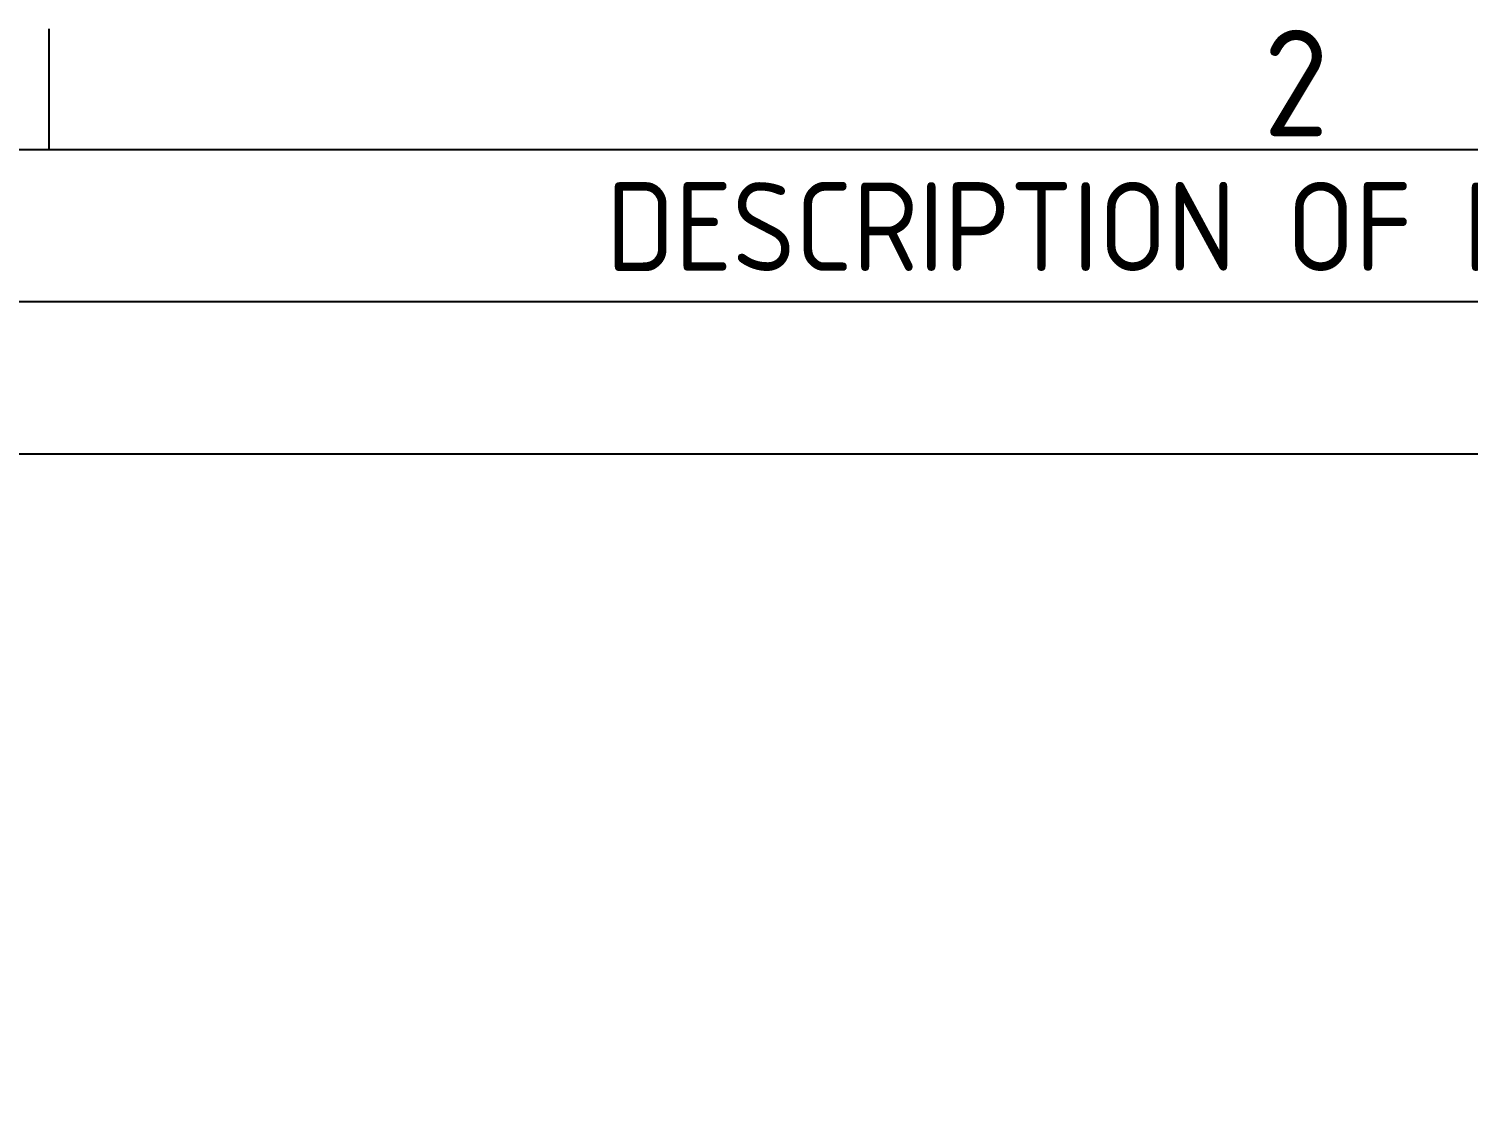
# Model space of a CAD drawing. Header units: millimetres. Extents: x 0 to 1682, y 0 to 1188.
# Drawn here: x 1400.5 to 1481.5, y 1094.2 to 1154.8 of the extents above; entities that cross this region are included whole.
import ezdxf

# ---------------------------------------------------------------- set-up
doc = ezdxf.new("R2010")
doc.units = ezdxf.units.MM
doc.header["$LTSCALE"] = 2
doc.layers.get('0').update_dxf_attribs({"color": 3, "lineweight": 25})
doc.layers.add('경계(ISO)', color=7, linetype='Continuous', lineweight=25)
doc.layers.add('기호(ISO)', color=5, linetype='Continuous', lineweight=25)
doc.styles.add('ISO Proportiona M2B', font='isocp.shx')
doc.styles.add('문자 텍스트_M2B', font='isocp.shx')

# ---------------------------------------------------------------- blocks, each defined once
blk = doc.blocks.new('경계 Default Border')
at = {"layer": '경계(ISO)'}
blk.add_line((700.833, 574), (700.833, 577.4), dxfattribs=at)
at = {"layer": '경계(ISO)', "flags": 128}
blk.add_lwpolyline([(20, 20), (20, 574), (821, 574), (821, 20), (20, 20)], dxfattribs=at)
at = {"layer": '경계(ISO)', "color": 2, "insert": (735.003, 574.371), "char_height": 3, "attachment_point": 7, "style": '문자 텍스트_M2B'}
blk.add_mtext('2', dxfattribs=at)

msp = doc.modelspace()

# ---------------------------------------------------------------- linework, layer by layer
at = {"layer": '기호(ISO)'}
for p, q in [((1338, 1148), (1642, 1148)), ((1338, 1139.44), (1642, 1139.44)), ((1338, 1130.88), (1642, 1130.88))]:
    msp.add_line(p, q, dxfattribs=at)

# ---------------------------------------------------------------- block references
at = {"xscale": 2, "yscale": 2, "zscale": 2}
msp.add_blockref('경계 Default Border', (0, 0), dxfattribs=at)

# ---------------------------------------------------------------- texts
at = {"layer": '기호(ISO)', "color": 2, "insert": (1433.014, 1141.1664), "char_height": 5, "attachment_point": 7, "style": 'ISO Proportiona M2B'}
msp.add_mtext('DESCRIPTION OF REVISION', dxfattribs=at)

doc.saveas('drawing.dxf')
